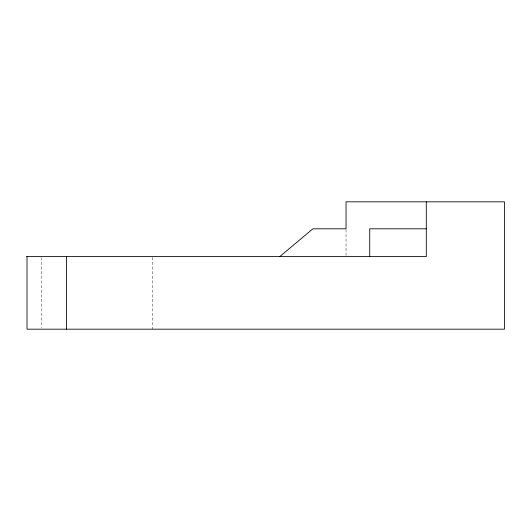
<?xml version="1.0" encoding="UTF-8"?>
<svg xmlns="http://www.w3.org/2000/svg" width="531" height="531" viewBox="0 0 531 531"><rect width="100%" height="100%" fill="white"/><g stroke="black" fill="none" stroke-linecap="round" stroke-linejoin="round"><path stroke-width="0.4" stroke-dasharray="2.65 1.99" d="M346.033 229.624L346.033 255.789M152.722 257.435L152.722 329.18M41.657 257.435L41.657 327.534"/><path stroke-width="0.8" d="M279.751 256.606L312.892 228.815L346.033 228.815L346.033 201.82L504.45 201.82L504.45 329.18L27.008 329.18L27.008 256.606M426.293 228.815L369.722 228.815L369.722 256.606M26.55 256.606L426.293 256.606L426.293 201.82M66.534 256.606L66.534 329.18"/></g></svg>
